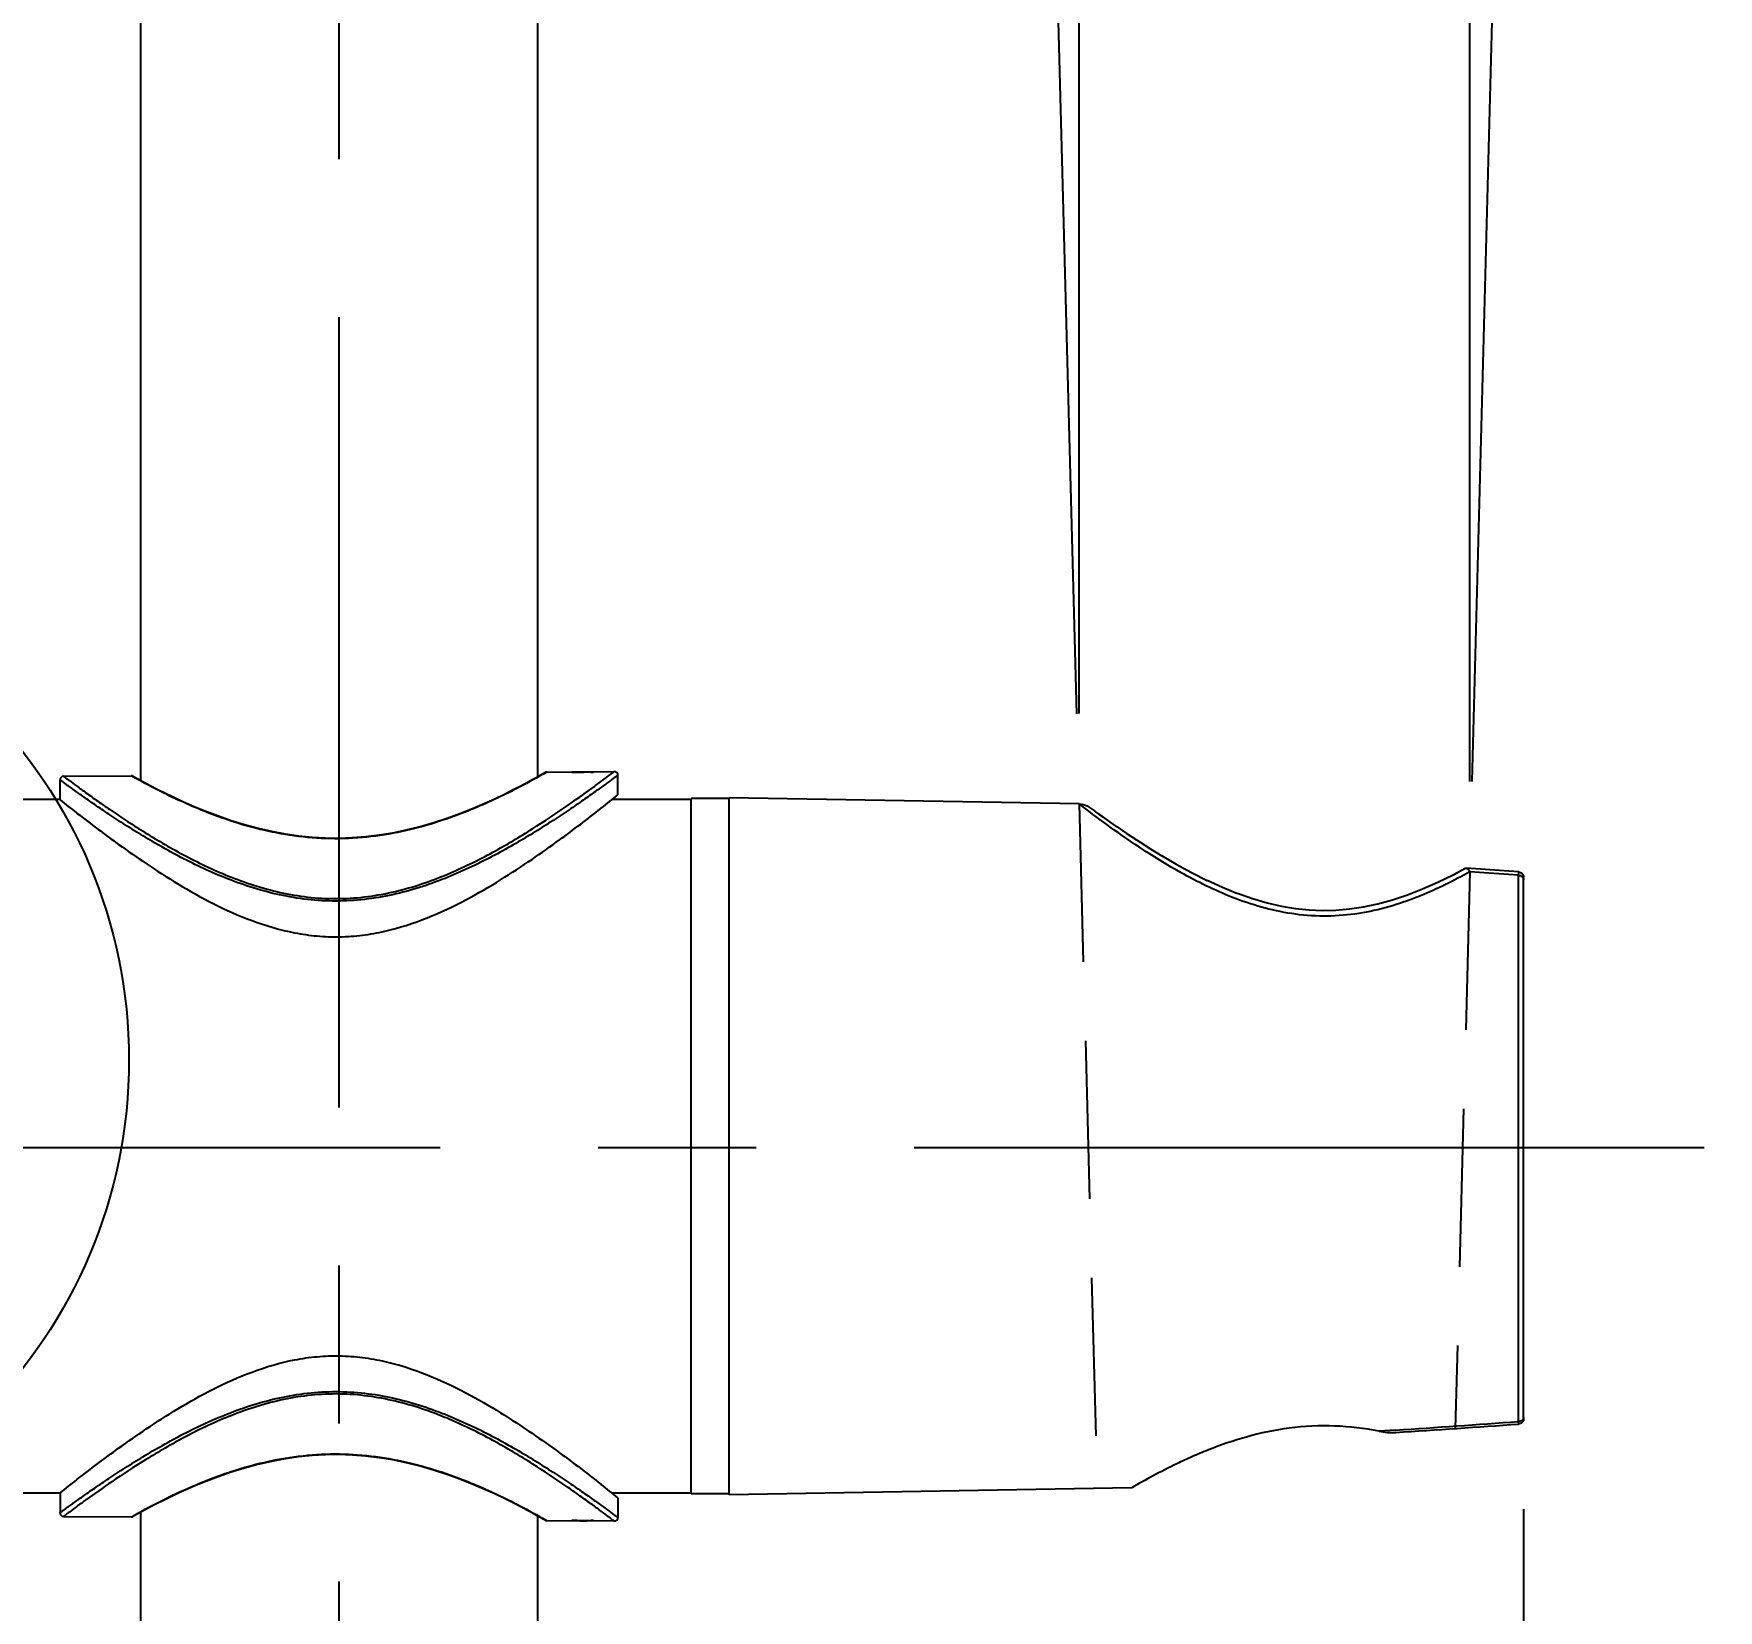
# Model space of a CAD drawing. Extents: x -4509 to -4089, y -1506 to -1209.
# Drawn here: x -4301.68 to -4283.02, y -1322.37 to -1304.91 of the extents above; entities that cross this region are included whole.
import ezdxf

# ---------------------------------------------------------------- set-up
doc = ezdxf.new("R2010")
doc.units = 0
doc.header["$LTSCALE"] = 7
doc.linetypes.add('CENTER', pattern=[2, 1.25, -0.25, 0.25, -0.25])
doc.linetypes.add('HIDDEN', pattern=[0.375, 0.25, -0.125])
doc.layers.get('Defpoints').update_dxf_attribs({"linetype": 'CONTINUOUS'})
for name, color, linetype in [('0811-8_7_1_1DXF_CONTINUOUS_LINE', 7, 'CONTINUOUS'), ('0811-9_9_1_1DXF_CONTINUOUS_LINE', 7, 'CONTINUOUS'), ('CL', 1, 'CENTER'), ('DWG', 7, 'CONTINUOUS'), ('HD', 3, 'HIDDEN')]:
    doc.layers.add(name, color=color, linetype=linetype)
doc.styles.add('DD', font='romans', dxfattribs={"bigfont": 'GHS.shx'})
doc.dimstyles.new('CWC', dxfattribs={"dimscale": 0, "dimtxt": 3.5, "dimasz": 3, "dimexe": 2, "dimexo": 1, "dimgap": 1, "dimtad": 1, "dimdec": 4, "dimdsep": 46, "dimtxsty": 'DD', "dimcen": 3, "dimclrd": 2, "dimclre": 2, "dimclrt": 2, "dimadec": 3, "dimazin": 2, "dimtfac": 1, "dimtdec": 4, "dimtmove": 0, "dimatfit": 3, "dimfxl": 1, "dimtvp": 1, "dimtolj": 1, "dimtzin": 0, "dimlwd": -1, "dimlwe": -1, "dimarcsym": 0})

# ---------------------------------------------------------------- blocks, each defined once
blk = doc.blocks.new('*D3')
at = {"layer": 'Defpoints', "color": 0, "transparency": 16777216}
for p in [(-4924.039, -2429.07), (-4946.859, -2429.794), (-4924.039, -2441.293)]:
    blk.add_point(p, dxfattribs=at)
at = {"layer": 'DWG', "color": 2, "transparency": 16777216}
for p, q in [((-4924.039, -2430.07), (-4924.039, -2443.293)), ((-4946.859, -2430.794), (-4946.859, -2443.293)), ((-4943.859, -2441.293), (-4927.039, -2441.293)), ((-4924.039, -2441.293), (-4905.123, -2441.293))]:
    blk.add_line(p, q, dxfattribs=at)
for points in [[(-4943.859, -2440.793), (-4943.859, -2441.793), (-4946.859, -2441.293)], [(-4927.039, -2440.793), (-4927.039, -2441.793), (-4924.039, -2441.293)]]:
    blk.add_solid(points, dxfattribs=at)
at = {"layer": 'DWG', "color": 2, "transparency": 16777216, "insert": (-4912.789, -2437.627), "char_height": 3.5, "attachment_point": 5, "style": 'DD'}
blk.add_mtext('\\A1;(114)', dxfattribs=at)
blk = doc.blocks.new('*D4')
at = {"layer": 'Defpoints', "color": 0, "transparency": 16777216}
for p in [(-4927.599, -2412.313), (-4928.962, -2422.262), (-4924.635, -2423.013), (-4924.796, -2429.178), (-4928.763, -2429.842)]:
    blk.add_point(p, dxfattribs=at)
at = {"layer": 'DWG', "color": 2, "transparency": 16777216}
for p, q in [((-4928.988, -2421.263), (-4929.274, -2410.342)), ((-4924.609, -2422.013), (-4924.303, -2410.342)), ((-4918.366, -2412.692), (-4912.722, -2413.206))]:
    blk.add_line(p, q, dxfattribs=at)
for start, end in [(88.5, 91.5), (84.80063, 88.5), (93.34944, 95.19889), (84.80111, 86.65056)]:
    blk.add_arc((-4926.788, -2505.254), 92.944, start, end, dxfattribs=at)
for points in [[(-4932.24, -2411.969), (-4932.198, -2412.968), (-4929.221, -2412.342)], [(-4921.379, -2412.968), (-4921.337, -2411.969), (-4924.355, -2412.342)]]:
    blk.add_solid(points, dxfattribs=at)
at = {"layer": 'DWG', "color": 2, "transparency": 16777216, "insert": (-4915.295, -2410.21), "char_height": 3.5, "attachment_point": 5, "rotation": 354.8006, "style": 'DD'}
blk.add_mtext('\\A1;3°', dxfattribs=at)
blk = doc.blocks.new('*D5')
at = {"layer": 'Defpoints', "color": 0, "transparency": 16777216}
for p in [(-4924.635, -2404.892), (-4928.962, -2422.262), (-4924.635, -2423.013)]:
    blk.add_point(p, dxfattribs=at)
at = {"layer": 'DWG', "color": 2, "transparency": 16777216}
for p, q in [((-4928.962, -2421.262), (-4928.962, -2402.892)), ((-4924.635, -2422.013), (-4924.635, -2402.892)), ((-4931.962, -2404.892), (-4934.962, -2404.892)), ((-4928.962, -2404.892), (-4924.635, -2404.892)), ((-4921.635, -2404.892), (-4898.468, -2404.892))]:
    blk.add_line(p, q, dxfattribs=at)
for points in [[(-4931.962, -2404.392), (-4931.962, -2405.392), (-4928.962, -2404.892)], [(-4921.635, -2404.392), (-4921.635, -2405.392), (-4924.635, -2404.892)]]:
    blk.add_solid(points, dxfattribs=at)
at = {"layer": 'DWG', "color": 2, "transparency": 16777216, "insert": (-4908.551, -2401.225), "char_height": 3.5, "attachment_point": 5, "style": 'DD'}
blk.add_mtext('\\A1;(%%C24.5)', dxfattribs=at)

msp = doc.modelspace()

# ---------------------------------------------------------------- linework, layer by layer
at = {"layer": '0811-8_7_1_1DXF_CONTINUOUS_LINE', "color": 2, "linetype": 'Continuous'}
for p, q in [((-4301.38671, -1313.3948), (-4301.38671, -1313.17731)), ((-4301.34706, -1313.13731), (-4300.59906, -1313.13078)), ((-4300.55317, -1313.15639), (-4300.57934, -1313.14186)), ((-4300.57921, -1313.13585), (-4300.55785, -1313.14773)), ((-4300.55132, -1313.15741), (-4300.55317, -1313.15638)), ((-4296.09977, -1313.1438), (-4296.03554, -1313.10779)), ((-4296.03927, -1313.11586), (-4296.04175, -1313.11727)), ((-4295.99984, -1313.0934), (-4296.03927, -1313.11586)), ((-4296.03554, -1313.10779), (-4296.01453, -1313.09586)), ((-4295.99505, -1313.0906), (-4295.99987, -1313.09341)), ((-4295.99505, -1313.0906), (-4295.71163, -1313.08813)), ((-4295.7116, -1313.08872), (-4295.7116, -1313.09103)), ((-4295.70139, -1313.08834), (-4295.70139, -1313.09174)), ((-4295.69118, -1313.08969), (-4295.69118, -1313.09208)), ((-4295.68607, -1313.09044), (-4295.68607, -1313.09245)), ((-4295.66054, -1313.09251), (-4295.68096, -1313.09245)), ((-4295.67586, -1313.09091), (-4295.67586, -1313.09245)), ((-4295.67586, -1313.09091), (-4295.6733, -1313.09097)), ((-4295.6733, -1313.09097), (-4295.66309, -1313.0911)), ((-4295.66309, -1313.0911), (-4295.66054, -1313.09117)), ((-4295.66058, -1313.08768), (-4295.24706, -1313.08408)), ((-4295.66054, -1313.08799), (-4295.66054, -1313.08779)), ((-4295.66054, -1313.09117), (-4295.65033, -1313.09108)), ((-4295.66054, -1313.09117), (-4295.66054, -1313.09251)), ((-4295.66054, -1313.09251), (-4295.65032, -1313.09242)), ((-4295.65033, -1313.09108), (-4295.64692, -1313.09093)), ((-4295.65033, -1313.09108), (-4295.65033, -1313.09242)), ((-4295.6299, -1313.092), (-4295.65032, -1313.09242)), ((-4295.64692, -1313.09093), (-4295.64352, -1313.09079)), ((-4295.6333, -1313.09066), (-4295.6299, -1313.0905)), ((-4295.6299, -1313.0905), (-4295.6299, -1313.092)), ((-4295.50224, -1313.08674), (-4295.50224, -1313.09113)), ((-4295.50224, -1313.09113), (-4295.47671, -1313.0909)), ((-4295.47671, -1313.0909), (-4295.47671, -1313.08613)), ((-4295.20671, -1313.34372), (-4295.20671, -1313.12407)), ((-4301.20237, -1313.5428), (-4301.19635, -1313.54749)), ((-4295.39627, -1313.4942), (-4295.39219, -1313.491)), ((-4290.00789, -1313.51267), (-4290.09884, -1313.44329)), ((-4285.23566, -1314.23392), (-4285.7721, -1314.19394)), ((-4285.23566, -1314.23392), (-4285.23566, -1320.28272)), ((-4286.59305, -1320.37755), (-4286.77784, -1320.39002)), ((-4301.20237, -1320.9268), (-4301.19636, -1320.92212)), ((-4295.39626, -1320.97541), (-4295.39219, -1320.9786)), ((-4301.38671, -1321.0748), (-4301.38671, -1321.29229)), ((-4295.20671, -1321.12588), (-4295.20671, -1321.34553)), ((-4301.34706, -1321.33229), (-4300.59906, -1321.33882)), ((-4300.59906, -1321.33882), (-4300.59422, -1321.33606)), ((-4300.59425, -1321.33606), (-4300.55454, -1321.31393)), ((-4300.53124, -1321.30719), (-4300.57921, -1321.33375)), ((-4300.57394, -1321.33081), (-4300.57916, -1321.33372)), ((-4300.55454, -1321.31393), (-4300.55176, -1321.31238)), ((-4300.49333, -1321.28649), (-4300.54877, -1321.31687)), ((-4296.04214, -1321.35217), (-4296.04061, -1321.35303)), ((-4296.04062, -1321.35303), (-4296.01465, -1321.36776)), ((-4296.01453, -1321.37375), (-4296.03572, -1321.36171)), ((-4295.99505, -1321.379), (-4295.71672, -1321.38143)), ((-4295.7116, -1321.38096), (-4295.7116, -1321.37876)), ((-4295.70139, -1321.38132), (-4295.70139, -1321.37808)), ((-4295.69118, -1321.37991), (-4295.69118, -1321.37752)), ((-4295.68607, -1321.37916), (-4295.68607, -1321.37739)), ((-4295.68096, -1321.37739), (-4295.66054, -1321.37733)), ((-4295.67586, -1321.3787), (-4295.67586, -1321.37739)), ((-4295.66054, -1321.37843), (-4295.66054, -1321.37733)), ((-4295.65032, -1321.38171), (-4295.66054, -1321.38162)), ((-4295.24706, -1321.38553), (-4295.66054, -1321.38187)), ((-4295.50224, -1321.38325), (-4295.50224, -1321.37848)), ((-4295.47671, -1321.3787), (-4295.50224, -1321.37848)), ((-4295.47671, -1321.38347), (-4295.47671, -1321.3787))]:
    msp.add_line(p, q, dxfattribs=at)
for points in [[(-4300.55785, -1313.14773), (-4300.49295, -1313.18332), (-4300.44359, -1313.20989), (-4300.38264, -1313.2421), (-4300.30971, -1313.27973), (-4300.2248, -1313.32227), (-4300.12766, -1313.36921), (-4300.01896, -1313.41943), (-4299.89919, -1313.47187), (-4299.7699, -1313.52491), (-4299.63284, -1313.5769), (-4299.4897, -1313.62635), (-4299.34279, -1313.67173), (-4299.19327, -1313.7121), (-4299.04302, -1313.74655), (-4298.89256, -1313.77471), (-4298.74314, -1313.79624), (-4298.59427, -1313.81118), (-4298.44583, -1313.81953), (-4298.29756, -1313.82128), (-4298.14921, -1313.81643), (-4298.00047, -1313.80498), (-4297.85099, -1313.78688), (-4297.70079, -1313.76216), (-4297.54948, -1313.73078), (-4297.39836, -1313.69312), (-4297.24798, -1313.64959), (-4297.10035, -1313.6012), (-4296.95673, -1313.54895), (-4296.81943, -1313.49445), (-4296.69021, -1313.43927), (-4296.57072, -1313.38503), (-4296.4625, -1313.33336), (-4296.3659, -1313.28528), (-4296.28157, -1313.24185), (-4296.20919, -1313.20352), (-4296.14871, -1313.17077), (-4296.09977, -1313.1438)], [(-4296.03572, -1321.36171), (-4296.10012, -1321.3256), (-4296.1491, -1321.29862), (-4296.20959, -1321.26587), (-4296.282, -1321.22753), (-4296.36638, -1321.18408), (-4296.46303, -1321.13598), (-4296.57132, -1321.08429), (-4296.69087, -1321.03004), (-4296.82013, -1320.97486), (-4296.95747, -1320.92037), (-4297.10113, -1320.86814), (-4297.2488, -1320.81976), (-4297.39923, -1320.77625), (-4297.55041, -1320.73861), (-4297.70179, -1320.70726), (-4297.85201, -1320.68258), (-4298.0015, -1320.66452), (-4298.15028, -1320.65311), (-4298.29866, -1320.64831), (-4298.44696, -1320.65011), (-4298.59541, -1320.65851), (-4298.74428, -1320.6735), (-4298.89368, -1320.69508), (-4299.04408, -1320.72327), (-4299.19426, -1320.75775), (-4299.34375, -1320.79815), (-4299.49063, -1320.84356), (-4299.63374, -1320.89303), (-4299.77077, -1320.94504), (-4299.9, -1320.99808), (-4300.01972, -1321.05051), (-4300.12835, -1321.10072), (-4300.22543, -1321.14764), (-4300.31026, -1321.19015), (-4300.38313, -1321.22776), (-4300.44403, -1321.25994), (-4300.49333, -1321.28649)]]:
    msp.add_lwpolyline(points, dxfattribs=at)
msp.add_circle((-4306.16644, -1316.2787), 5.54315, dxfattribs=at)
for centre, radius, start, end in [((-4301.34671, -1313.17731), 0.04, 90.499107, 180), ((-4300.59866, -1313.17064), 0.03985, 60.79202, 90.584263), ((-4295.99475, -1313.13048), 0.03987, 90.429302, 119.729616), ((-4295.24671, -1313.12407), 0.04, 0, 90.500893), ((-4308.62465, -1296.63588), 21.4288, 308.134414, 308.767691), ((-4288.40573, -1297.10204), 20.83393, 231.459411, 232.104655), ((-4307.64918, -1009.28214), 311.80719, 273.8720925, 274.1221269), ((-4288.40574, -1337.36756), 20.83393, 127.895344, 128.540589), ((-4308.62465, -1337.83372), 21.42879, 51.232309, 51.865587), ((-4301.34671, -1321.29229), 0.04, 180, 269.500893), ((-4300.59866, -1321.29896), 0.03985, 269.415737, 299.20798), ((-4295.99475, -1321.33912), 0.03987, 240.270384, 269.570698), ((-4295.65452, -1317.9331), 3.44874, 270.40907, 271.479865), ((-4295.65455, -1317.93212), 3.44972, 271.479945, 272.530521), ((-4295.24671, -1321.34553), 0.04, 269.499107, 0)]:
    msp.add_arc(centre, radius, start, end, dxfattribs=at)
at = {"layer": '0811-8_7_1_1DXF_CONTINUOUS_LINE', "color": 2, "linetype": 'Continuous', "extrusion": (0, 0, -1)}
for centre, major_axis, ratio, start_param, end_param in [((-4295.70062, -1317.2348), (0, 4.14676), 0.14589672, 6.25658802, 6.26503047), ((-4295.73694, -1317.2348), (0, 4.14645), 0.17021293, 0.02866477, 0.03590366), ((-4295.66642, -1317.2348), (0, 4.14702), 0.51064306, 6.26184801, 6.26667157), ((-4295.78132, -1317.2348), (0, 4.14602), 0.51064306, 0.03293454, 0.03776142), ((-4295.61257, -1317.2348), (4.23578, 0), 0.97912766, 4.69141955, 4.69624252), ((-4295.84238, -1317.2348), (4.23373, 0), 0.97912836, -1.53748857, -1.53266101), ((-4295.71418, -1317.2348), (0, 4.14664), 0.2042557, 0.02715986, 0.03319158), ((-4295.66924, -1317.2348), (0, 4.14703), 0.2042557, -0.02489351, -0.019869), ((-4295.61823, -1317.2348), (0, 4.14741), 0.680863, -0.02402725, -0.02040971), ((-4295.76802, -1317.2348), (0, 4.14611), 0.680863, 6.31221965, 6.31583916), ((-4294.95355, -1317.2348), (16.96663, 0), 0.24463586, 4.66950243, 4.67070737), ((-4295.49898, -1317.2348), (6.35518, 0), 0.65272076, -1.59863168, -1.59622033), ((-4295.4539, -1317.2348), (0, 4.14879), 0.91188297, 6.23664663, 6.27040684), ((-4295.24617, -1317.2348), (6.35856, 0), 0.65272076, -1.63118146, -1.62876802), ((-4295.41907, -1317.2348), (0, 4.1491), 0.89875116, 6.23073157, 6.26087988), ((-4295.73272, -1317.2348), (0, 4.14648), 0.14589676, 3.10668358, 3.11512846), ((-4295.69949, -1317.2348), (0, 4.14677), 0.17021293, 3.15875374, 3.16598986), ((-4295.77876, -1317.2348), (0, 4.14604), 0.51064334, 3.10503825, 3.1098649), ((-4295.66897, -1317.2348), (0, 4.147), 0.51064343, 3.15690063, 3.1617241), ((-4295.83727, -1317.2348), (4.23378, 0), 0.97912788, 1.53386847, 1.53869578), ((-4295.61768, -1317.2348), (4.23573, 0), 0.97912836, 1.58573716, 1.59056009), ((-4295.71418, -1317.2348), (0, 4.14664), 0.20425561, 9.39158638, 9.3976181), ((-4295.66924, -1317.2348), (0, 4.14703), 0.20425564, -3.12172365, -3.11669915), ((-4295.76802, -1317.2348), (0, 4.14611), 0.680863, 9.39212411, 9.39574362), ((-4295.61823, -1317.2348), (0, 4.14741), 0.680863, -3.12118294, -3.1175654), ((-4294.974, -1317.2348), (16.9659, 0), 0.24463586, 1.61127324, 1.61247819), ((-4295.83606, -1317.2348), (6.35068, 0), 0.6527196, 7.82633945, 7.8287525), ((-4295.49898, -1317.2348), (6.35519, 0), 0.65271983, -4.686965, -4.68455361), ((-4295.60144, -1317.2348), (8.47176, 0), 0.48950584, -4.70902998, -4.70661898), ((-4295.58325, -1317.2348), (6.35406, 0), 0.65271983, -4.70745838, -4.70504741), ((-4295.6168, -1317.2348), (0, 4.14737), 0.89875103, 3.11085338, 3.14099687)]:
    msp.add_ellipse(centre, major_axis=major_axis, ratio=ratio, start_param=start_param, end_param=end_param, dxfattribs=at)
at = {"layer": '0811-8_7_1_1DXF_CONTINUOUS_LINE', "color": 2, "linetype": 'Continuous'}
for points, knots in [([(-4295.20671, -1313.12407), (-4295.20676, -1313.12417), (-4295.20718, -1313.12435), (-4295.20787, -1313.12499), (-4295.20919, -1313.12589), (-4295.21095, -1313.12723), (-4295.21325, -1313.12893), (-4295.21732, -1313.13194), (-4295.22367, -1313.13663), (-4295.23278, -1313.14336), (-4295.24388, -1313.15155), (-4295.25695, -1313.16118), (-4295.27823, -1313.17681), (-4295.30951, -1313.19972), (-4295.35254, -1313.23105), (-4295.40268, -1313.26728), (-4295.4596, -1313.30807), (-4295.52302, -1313.35306), (-4295.61942, -1313.42066), (-4295.75376, -1313.51294), (-4295.93088, -1313.63049), (-4296.12755, -1313.7554), (-4296.34239, -1313.88432), (-4296.57446, -1314.01372), (-4296.82322, -1314.13962), (-4297.08834, -1314.25738), (-4297.36944, -1314.36142), (-4297.66545, -1314.44519), (-4297.97377, -1314.5016), (-4298.28954, -1314.5246), (-4298.60595, -1314.51138), (-4299.01474, -1314.44863), (-4299.40302, -1314.32917), (-4299.76438, -1314.17606), (-4300.01479, -1314.0538), (-4300.24813, -1313.9273), (-4300.46396, -1313.80074), (-4300.66134, -1313.67777), (-4300.83896, -1313.56181), (-4300.9736, -1313.47065), (-4301.07016, -1313.40383), (-4301.13366, -1313.35935), (-4301.19065, -1313.31901), (-4301.24082, -1313.28316), (-4301.28388, -1313.25217), (-4301.31518, -1313.2295), (-4301.33645, -1313.21403), (-4301.34953, -1313.2045), (-4301.36063, -1313.1964), (-4301.36975, -1313.18973), (-4301.37685, -1313.18452), (-4301.38154, -1313.18112), (-4301.38423, -1313.17911), (-4301.38554, -1313.17821), (-4301.38624, -1313.17758), (-4301.38665, -1313.1774), (-4301.38671, -1313.17731)], [0, 0, 0, 0, 0.00004638, 0.00018527, 0.00041648, 0.00073982, 0.0011551, 0.00166209, 0.00294992, 0.00460077, 0.00661094, 0.00897538, 0.01168875, 0.01813846, 0.02590652, 0.03493123, 0.04514794, 0.05648768, 0.06888132, 0.09655783, 0.12765479, 0.16169997, 0.19828169, 0.23704796, 0.27770036, 0.31998132, 0.36365474, 0.40847468, 0.45414457, 0.5002821, 0.54642935, 0.5921215, 0.6805674, 0.72283843, 0.76346359, 0.80218779, 0.83871534, 0.87269788, 0.90372689, 0.93133395, 0.94369366, 0.95500059, 0.96518615, 0.97418259, 0.98192488, 0.98835275, 0.99105683, 0.99341285, 0.99541575, 0.99706085, 0.99834441, 0.99926346, 0.9995855, 0.99981569, 0.9999539, 1, 1, 1, 1]), ([(-4301.34705, -1313.13731), (-4301.34176, -1313.14143), (-4301.32966, -1313.15029), (-4301.3085, -1313.1662), (-4301.26677, -1313.1972), (-4301.19659, -1313.24912), (-4301.09177, -1313.32533), (-4300.96139, -1313.41828), (-4300.80765, -1313.52477), (-4300.6327, -1313.64172), (-4300.36409, -1313.81297), (-4299.98669, -1314.03219), (-4299.48006, -1314.2717), (-4299.00815, -1314.42078), (-4298.60362, -1314.48458), (-4298.29042, -1314.4981), (-4297.97786, -1314.47482), (-4297.57549, -1314.39941), (-4297.10731, -1314.23964), (-4296.6042, -1313.99222), (-4296.16789, -1313.73253), (-4295.80473, -1313.49079), (-4295.55322, -1313.31159), (-4295.39768, -1313.19718), (-4295.32076, -1313.13967), (-4295.2736, -1313.10423), (-4295.25244, -1313.08811), (-4295.24706, -1313.08408)], [0, 0, 0, 0, 0.00295355, 0.00660321, 0.01166391, 0.02585674, 0.04506171, 0.06875526, 0.09639398, 0.12744871, 0.16145726, 0.23672453, 0.31957146, 0.4079362, 0.45356992, 0.49965207, 0.54572454, 0.59133643, 0.6796847, 0.76258618, 0.83797976, 0.90321349, 0.95473053, 0.97401409, 0.988277, 0.99704126, 1, 1, 1, 1]), ([(-4300.57934, -1313.14186), (-4300.58227, -1313.14024), (-4300.58695, -1313.13767), (-4300.59438, -1313.13366), (-4300.59619, -1313.1326), (-4300.59944, -1313.13079), (-4300.59906, -1313.13078)], [0, 0, 0, 0, 0.44392423, 0.76305632, 0.95048279, 1, 1, 1, 1]), ([(-4296.04175, -1313.11727), (-4296.13622, -1313.17087), (-4296.3942, -1313.31107), (-4296.7627, -1313.4843), (-4297.15723, -1313.63234), (-4297.50974, -1313.73484), (-4297.89185, -1313.80709), (-4298.29137, -1313.83636), (-4298.6916, -1313.81689), (-4299.07548, -1313.7532), (-4299.4301, -1313.6575), (-4299.82695, -1313.51595), (-4300.19748, -1313.34747), (-4300.45672, -1313.21005), (-4300.55157, -1313.15727)], [0, 0, 0, 0, 0.06833562, 0.18468748, 0.25580554, 0.33325989, 0.41535724, 0.50000191, 0.58467454, 0.66682954, 0.74432608, 0.81544589, 0.93170847, 1, 1, 1, 1]), ([(-4301.19635, -1313.54749), (-4301.04552, -1313.66472), (-4300.79351, -1313.85468), (-4300.42156, -1314.11456), (-4300.0751, -1314.33692), (-4299.68738, -1314.55476), (-4299.25819, -1314.74793), (-4298.86814, -1314.86276), (-4298.53968, -1314.90992), (-4298.28765, -1314.91906), (-4298.03619, -1314.90066), (-4297.70971, -1314.84231), (-4297.32335, -1314.71674), (-4296.89805, -1314.51546), (-4296.51313, -1314.29242), (-4296.16855, -1314.06659), (-4295.79808, -1313.80374), (-4295.54676, -1313.61226), (-4295.39627, -1313.4942)], [0, 0, 0, 0, 0.08752025, 0.1445444, 0.20785249, 0.27606149, 0.34812107, 0.42310255, 0.46138338, 0.4999019, 0.53841205, 0.5766723, 0.65161886, 0.72367565, 0.7919173, 0.85528118, 0.9123711, 1, 1, 1, 1]), ([(-4285.77209, -1314.1939), (-4285.94849, -1314.29344), (-4286.2285, -1314.4337), (-4286.62972, -1314.57739), (-4286.96041, -1314.65693), (-4287.30653, -1314.69295), (-4287.65657, -1314.67805), (-4287.99753, -1314.61483), (-4288.32027, -1314.51395), (-4288.62065, -1314.38806), (-4288.97782, -1314.20745), (-4289.3575, -1313.97721), (-4289.72164, -1313.72581), (-4289.92649, -1313.57426), (-4290.00827, -1313.51239)], [0, 0, 0, 0, 0.13131832, 0.20230814, 0.27593251, 0.35129034, 0.42717199, 0.5022628, 0.57546879, 0.64599285, 0.71318656, 0.83480721, 0.93351313, 1, 1, 1, 1]), ([(-4285.81238, -1314.15456), (-4285.80485, -1314.15578), (-4285.78845, -1314.16826), (-4285.77793, -1314.18402), (-4285.7721, -1314.19394)], [0, 0, 0, 0, 0.39860562, 1, 1, 1, 1]), ([(-4285.23239, -1314.19579), (-4285.23261, -1314.19577), (-4285.23283, -1314.19698), (-4285.23318, -1314.19847), (-4285.23353, -1314.20172), (-4285.23393, -1314.20588), (-4285.23435, -1314.21134), (-4285.23499, -1314.22079), (-4285.2354, -1314.22846), (-4285.23566, -1314.23392)], [0, 0, 0, 0, 0.0178072, 0.06638913, 0.14653116, 0.25792621, 0.40012878, 0.57217611, 1, 1, 1, 1]), ([(-4285.23566, -1314.23392), (-4285.22829, -1314.23402), (-4285.21329, -1314.23646), (-4285.19349, -1314.24691), (-4285.17989, -1314.26323), (-4285.17671, -1314.27642), (-4285.17671, -1314.28248)], [0, 0, 0, 0, 0.26331166, 0.53401659, 0.78336617, 1, 1, 1, 1]), ([(-4301.19636, -1320.92212), (-4301.04553, -1320.80489), (-4300.79352, -1320.61493), (-4300.42157, -1320.35505), (-4300.07511, -1320.13269), (-4299.68739, -1319.91484), (-4299.25819, -1319.72167), (-4298.86815, -1319.60684), (-4298.53968, -1319.55969), (-4298.28765, -1319.55054), (-4298.03619, -1319.56895), (-4297.7097, -1319.6273), (-4297.32334, -1319.75286), (-4296.89804, -1319.95415), (-4296.51312, -1320.17719), (-4296.16853, -1320.40303), (-4295.79806, -1320.66587), (-4295.54675, -1320.85736), (-4295.39626, -1320.97541)], [0, 0, 0, 0, 0.08751956, 0.14454365, 0.2078518, 0.27606094, 0.34812072, 0.42310245, 0.46138341, 0.49990207, 0.53841235, 0.57667274, 0.65161952, 0.72367649, 0.79191825, 0.85528215, 0.91237196, 1, 1, 1, 1]), ([(-4301.38671, -1321.29229), (-4301.38666, -1321.2922), (-4301.38623, -1321.29202), (-4301.38555, -1321.29139), (-4301.38423, -1321.29049), (-4301.38246, -1321.28917), (-4301.38016, -1321.28749), (-4301.3761, -1321.28451), (-4301.36975, -1321.27987), (-4301.36063, -1321.27321), (-4301.34953, -1321.2651), (-4301.33645, -1321.25557), (-4301.31517, -1321.2401), (-4301.28388, -1321.21743), (-4301.24082, -1321.18643), (-4301.19064, -1321.1506), (-4301.13366, -1321.11025), (-4301.07016, -1321.06577), (-4300.9736, -1320.99896), (-4300.83896, -1320.9078), (-4300.66135, -1320.79184), (-4300.46396, -1320.66886), (-4300.24814, -1320.54229), (-4300.01478, -1320.41581), (-4299.7644, -1320.29355), (-4299.49733, -1320.18041), (-4299.21405, -1320.08224), (-4298.9159, -1320.00581), (-4298.60594, -1319.95821), (-4298.28954, -1319.945), (-4297.97377, -1319.968), (-4297.66545, -1320.02442), (-4297.36944, -1320.10818), (-4297.08834, -1320.21223), (-4296.82321, -1320.32998), (-4296.57446, -1320.45588), (-4296.34239, -1320.58528), (-4296.12755, -1320.71421), (-4295.93088, -1320.83911), (-4295.75376, -1320.95666), (-4295.61942, -1321.04895), (-4295.52302, -1321.11654), (-4295.45961, -1321.16153), (-4295.40268, -1321.20232), (-4295.35254, -1321.23856), (-4295.30951, -1321.26988), (-4295.27823, -1321.29279), (-4295.25695, -1321.30842), (-4295.24388, -1321.31805), (-4295.23278, -1321.32624), (-4295.22366, -1321.33297), (-4295.21656, -1321.33824), (-4295.21188, -1321.34168), (-4295.20919, -1321.34371), (-4295.20787, -1321.34462), (-4295.20717, -1321.34525), (-4295.20676, -1321.34544), (-4295.20671, -1321.34553)], [0, 0, 0, 0, 0.00004621, 0.00018459, 0.00041494, 0.00073708, 0.00115084, 0.00165595, 0.00293906, 0.00458388, 0.00658678, 0.00894275, 0.01164651, 0.01807382, 0.02581576, 0.0348112, 0.04499611, 0.05630218, 0.06866085, 0.09626583, 0.12729254, 0.16127246, 0.1977973, 0.23651841, 0.27714049, 0.31940836, 0.36308618, 0.40792333, 0.453612, 0.49975576, 0.5458898, 0.59155626, 0.63637283, 0.68004297, 0.72232067, 0.76297001, 0.80173345, 0.83831234, 0.87235497, 0.90344952, 0.93112392, 0.94351671, 0.9548556, 0.9650714, 0.97409575, 0.981863, 0.98831228, 0.99102556, 0.99338969, 0.99539956, 0.99705043, 0.99833852, 0.99926083, 0.99958403, 0.99981504, 0.99995374, 1, 1, 1, 1]), ([(-4295.24705, -1321.38553), (-4295.25235, -1321.38137), (-4295.26444, -1321.37242), (-4295.2856, -1321.35635), (-4295.32732, -1321.32502), (-4295.39747, -1321.27258), (-4295.50219, -1321.19555), (-4295.63238, -1321.10157), (-4295.84908, -1320.94932), (-4296.16709, -1320.73757), (-4296.60323, -1320.4779), (-4297.10625, -1320.23042), (-4297.57438, -1320.07048), (-4297.97675, -1319.99493), (-4298.2893, -1319.97151), (-4298.60251, -1319.9849), (-4299.00705, -1320.04855), (-4299.47901, -1320.19747), (-4299.98574, -1320.43692), (-4300.42431, -1320.69155), (-4300.78867, -1320.92992), (-4301.04068, -1321.10711), (-4301.1964, -1321.22033), (-4301.27335, -1321.27726), (-4301.32052, -1321.31234), (-4301.34168, -1321.3283), (-4301.34706, -1321.33229)], [0, 0, 0, 0, 0.00296452, 0.0066274, 0.01170606, 0.02594725, 0.04521303, 0.06897479, 0.09668463, 0.16187913, 0.23724969, 0.32014581, 0.40849927, 0.45411433, 0.50018849, 0.54627019, 0.59190173, 0.68026255, 0.76311531, 0.83840518, 0.90350396, 0.95488174, 0.97410457, 0.98831911, 0.99705209, 1, 1, 1, 1]), ([(-4285.17671, -1320.23339), (-4285.17671, -1320.23954), (-4285.17986, -1320.25289), (-4285.19344, -1320.26948), (-4285.21325, -1320.28012), (-4285.22829, -1320.28261), (-4285.23566, -1320.28272)], [0, 0, 0, 0, 0.21839178, 0.46845509, 0.73832846, 1, 1, 1, 1]), ([(-4285.23566, -1320.28272), (-4285.2354, -1320.28678), (-4285.23493, -1320.2938), (-4285.23423, -1320.30193), (-4285.23365, -1320.30666), (-4285.23331, -1320.30905), (-4285.23299, -1320.31028), (-4285.23275, -1320.31113), (-4285.23256, -1320.31115)], [0, 0, 0, 0, 0.42504525, 0.73725542, 0.84865331, 0.92947655, 0.9795335, 1, 1, 1, 1]), ([(-4300.55176, -1321.31238), (-4300.45689, -1321.2597), (-4300.19778, -1321.12225), (-4299.82732, -1320.95382), (-4299.43052, -1320.81224), (-4299.07589, -1320.71649), (-4298.69199, -1320.65275), (-4298.29175, -1320.63324), (-4297.89224, -1320.66246), (-4297.51017, -1320.73466), (-4297.15767, -1320.83712), (-4296.76309, -1320.98513), (-4296.3945, -1321.15842), (-4296.1364, -1321.29858), (-4296.04193, -1321.35228)], [0, 0, 0, 0, 0.0682653, 0.18449931, 0.25561758, 0.3331209, 0.41528592, 0.49996253, 0.58460074, 0.6666867, 0.74413473, 0.81525485, 0.93163672, 1, 1, 1, 1]), ([(-4296.01465, -1321.36776), (-4296.01173, -1321.3694), (-4296.00709, -1321.37201), (-4295.9997, -1321.37608), (-4295.99792, -1321.37717), (-4295.99468, -1321.379), (-4295.99505, -1321.379)], [0, 0, 0, 0, 0.44378439, 0.7627993, 0.95025152, 1, 1, 1, 1])]:
    msp.add_open_spline(points, degree=3, knots=knots, dxfattribs=at)
msp.add_open_spline([(-4295.64352, -1313.09079), (-4295.64011, -1313.09073), (-4295.6367, -1313.09083), (-4295.6333, -1313.09066)], degree=3, dxfattribs=at)
at = {"layer": '0811-9_9_1_1DXF_CONTINUOUS_LINE', "color": 7, "linetype": 'Continuous'}
for p, q in [((-4300.49671, -1282.4348), (-4300.49671, -1313.18127)), ((-4296.09671, -1282.4348), (-4296.09671, -1313.1421)), ((-4301.38671, -1313.3948), (-4302.07871, -1313.3948)), ((-4294.39671, -1313.3948), (-4295.27057, -1313.3948)), ((-4294.39671, -1321.0848), (-4294.39671, -1313.3848)), ((-4293.97671, -1313.3848), (-4294.39671, -1313.3848)), ((-4293.97671, -1321.094), (-4293.97671, -1313.3756)), ((-4290.09885, -1313.44329), (-4293.97671, -1313.3756)), ((-4289.98445, -1313.4817), (-4289.9302, -1313.52107)), ((-4289.88851, -1313.55107), (-4289.83275, -1313.59082)), ((-4289.83275, -1313.59082), (-4289.76179, -1313.64079)), ((-4289.76324, -1313.63977), (-4289.67752, -1313.69917)), ((-4289.67912, -1313.69807), (-4289.57821, -1313.76657)), ((-4289.57994, -1313.76541), (-4289.46309, -1313.84269)), ((-4289.46489, -1313.84152), (-4289.33234, -1313.92633)), ((-4289.33416, -1313.92518), (-4289.18471, -1314.01687)), ((-4289.18654, -1314.01577), (-4289.02431, -1314.11012)), ((-4289.0261, -1314.10911), (-4288.85457, -1314.20242)), ((-4288.85624, -1314.20154), (-4288.68071, -1314.28944)), ((-4288.68226, -1314.2887), (-4288.51127, -1314.36621)), ((-4285.23238, -1314.19579), (-4285.81422, -1314.15434)), ((-4285.23239, -1314.19578), (-4285.22051, -1314.19785)), ((-4285.22051, -1314.19785), (-4285.21015, -1314.20182)), ((-4285.17772, -1314.24465), (-4285.17671, -1314.25562)), ((-4285.17671, -1320.25087), (-4285.17671, -1314.2556)), ((-4288.51283, -1314.36554), (-4288.34398, -1314.43347)), ((-4288.34558, -1314.43287), (-4288.17839, -1314.49098)), ((-4288.17999, -1314.49047), (-4288.0158, -1314.53799)), ((-4286.62911, -1314.50429), (-4286.46309, -1314.44908)), ((-4288.01739, -1314.53758), (-4287.85746, -1314.57419)), ((-4287.85902, -1314.57388), (-4287.70277, -1314.59994)), ((-4287.70431, -1314.59974), (-4287.55196, -1314.61558)), ((-4287.55352, -1314.61546), (-4287.40303, -1314.62159)), ((-4287.40461, -1314.62158), (-4287.25472, -1314.61823)), ((-4287.25632, -1314.61831), (-4287.1046, -1314.60533)), ((-4287.10615, -1314.60551), (-4286.94968, -1314.58223)), ((-4286.95105, -1314.58247), (-4286.79099, -1314.54856)), ((-4286.79207, -1314.54882), (-4286.6284, -1314.50408)), ((-4286.59274, -1320.40293), (-4286.59135, -1320.40283)), ((-4285.23256, -1320.31115), (-4285.23254, -1320.31115)), ((-4289.51567, -1321.01613), (-4293.97671, -1321.094)), ((-4301.38671, -1321.0748), (-4307.89671, -1321.0748)), ((-4294.39671, -1321.0748), (-4295.27057, -1321.0748)), ((-4293.97671, -1321.0848), (-4294.39671, -1321.0848)), ((-4300.49671, -1321.28833), (-4300.49671, -1360.03476)), ((-4296.09671, -1321.32751), (-4296.09671, -1360.03476))]:
    msp.add_line(p, q, dxfattribs=at)
for points in [[(-4290.09885, -1313.44329), (-4290.0678, -1313.44626), (-4290.03831, -1313.45378), (-4290.01015, -1313.46577), (-4289.98445, -1313.4817)], [(-4289.93117, -1313.52037), (-4289.88737, -1313.55189), (-4289.83143, -1313.59176)], [(-4286.46338, -1314.44918), (-4286.29627, -1314.38428), (-4286.12758, -1314.30999), (-4285.95727, -1314.2268), (-4285.82406, -1314.15648)], [(-4286.29636, -1314.38431), (-4286.12805, -1314.3102), (-4285.95813, -1314.22724), (-4285.82748, -1314.15829)], [(-4285.21015, -1314.20182), (-4285.20069, -1314.20764), (-4285.19246, -1314.2151), (-4285.18576, -1314.22393), (-4285.18079, -1314.23386), (-4285.17772, -1314.24465)], [(-4285.17671, -1320.25129), (-4285.17772, -1320.26226), (-4285.18079, -1320.27306), (-4285.18576, -1320.28299), (-4285.19246, -1320.29182), (-4285.20069, -1320.29928), (-4285.21015, -1320.30509), (-4285.22051, -1320.30906), (-4285.23254, -1320.31115)]]:
    msp.add_lwpolyline(points, dxfattribs=at)
for centre, radius, start, end in [((-4285.8156, -1314.17424), 0.01995, 80.711084, 85.944311), ((-4308.07026, -991.97843), 329.12602, 273.7418079, 273.9788927)]:
    msp.add_arc(centre, radius, start, end, dxfattribs=at)
msp.add_open_spline([(-4285.82406, -1314.15649), (-4285.8211, -1314.15489), (-4285.81755, -1314.15411), (-4285.81419, -1314.15434)], degree=3, dxfattribs=at)
for points, knots in [([(-4286.77784, -1320.39002), (-4286.93924, -1320.35816), (-4287.27097, -1320.31793), (-4287.76693, -1320.34203), (-4288.23576, -1320.44061), (-4288.59198, -1320.56339), (-4288.84582, -1320.66983), (-4289.05268, -1320.76571), (-4289.27492, -1320.87929), (-4289.43947, -1320.97171), (-4289.51567, -1321.01613)], [0, 0, 0, 0, 0.17171103, 0.34704243, 0.51583275, 0.66999881, 0.73958809, 0.8030793, 0.90793001, 1, 1, 1, 1]), ([(-4286.77784, -1320.39002), (-4286.74718, -1320.39608), (-4286.68558, -1320.40426), (-4286.6234, -1320.40486), (-4286.59274, -1320.40293)], [0, 0, 0, 0, 0.50427133, 1, 1, 1, 1])]:
    msp.add_open_spline(points, degree=3, knots=knots, dxfattribs=at)
at = {"layer": 'CL'}
for p, q in [((-4298.29671, -1266.0548), (-4298.29671, -1400.8148)), ((-4283.17671, -1317.25324), (-4309.99671, -1317.25324))]:
    msp.add_line(p, q, dxfattribs=at)
at = {"layer": 'HD'}
for p, q in [((-4290.09885, -1313.44329), (-4289.90037, -1321.02285)), ((-4285.7721, -1314.19394), (-4285.93354, -1320.35916))]:
    msp.add_line(p, q, dxfattribs=at)

# ---------------------------------------------------------------- dimensions: what is measured, and where the dimension line sits
at = {"layer": 'DWG'}
dim = msp.add_linear_dim(base=(-4285.7721, -1296.0726), p1=(-4290.09885, -1313.44328), p2=(-4285.7721, -1314.19394), text='(%%C24.5)', dimstyle='CWC', override={"dimscale": 1}, dxfattribs=at)
dim.commit()
dim.dimension.update_dxf_attribs({"geometry": '*D5', "text_midpoint": (-4269.68876, -1292.40593), "insert": (638.86273, 1108.81904)})
dim = msp.add_angular_dim_2l(base=(-4288.73672, -1303.49419), line1=((-4285.7721, -1314.19394), (-4285.93354, -1320.35916)), line2=((-4290.09885, -1313.44329), (-4289.90037, -1321.02285)), dimstyle='CWC', override={"dimscale": 1}, dxfattribs=at)
dim.commit()
dim.dimension.update_dxf_attribs({"geometry": '*D4', "text_midpoint": (-4276.43202, -1301.39115), "insert": (638.86273, 1108.81904)})
dim = msp.add_linear_dim(base=(-4285.17671, -1332.47414), p1=(-4307.99671, -1320.9748), p2=(-4285.17671, -1320.25087), text='(114)', dimstyle='CWC', override={"dimscale": 1}, dxfattribs=at)
dim.commit()
dim.dimension.update_dxf_attribs({"geometry": '*D3', "text_midpoint": (-4273.92671, -1332.47414), "dimtype": 128, "insert": (638.86273, 1108.81904)})

doc.saveas('drawing.dxf')
